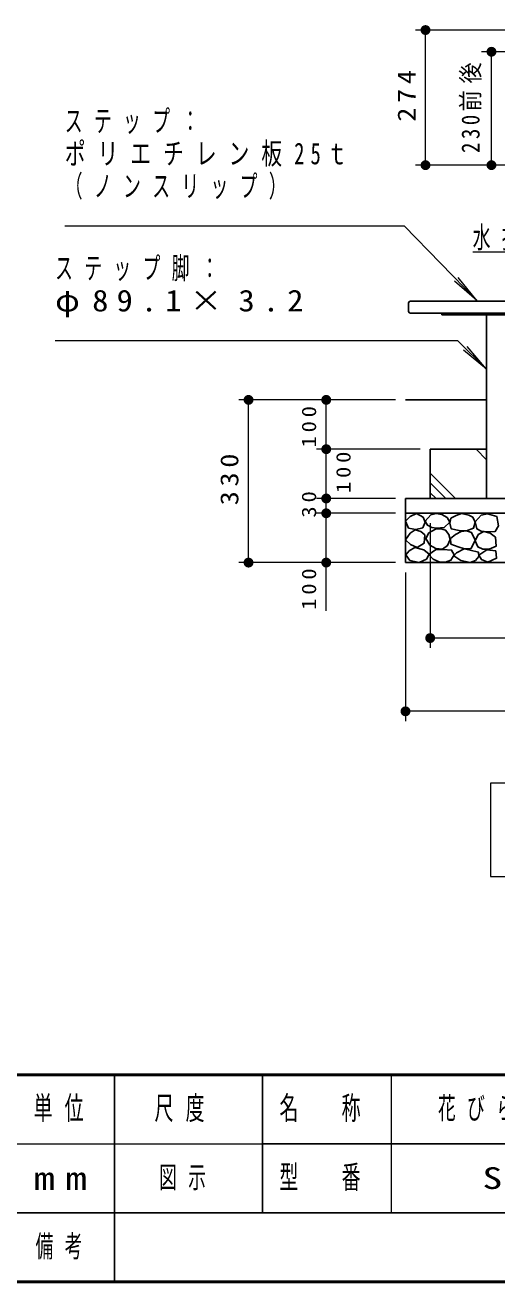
# Model space of a CAD drawing. Units: millimetres on the paper, scale 1:20. Extents: x -385 to 0, y 0 to 267.
# Drawn here: x -211.5 to -163.8, y 0 to 127.4 of the extents above; entities that cross this region are included whole.
import ezdxf

# ---------------------------------------------------------------- set-up
doc = ezdxf.new("R2010")
doc.units = ezdxf.units.MM
doc.layers.add('LY_1', color=7, linetype='Continuous', lineweight=13)
doc.styles.add('ＭＳ ゴシック', font='')
doc.styles.get('ＭＳ ゴシック').set_extended_font_data('MS Gothic')

# ---------------------------------------------------------------- blocks, each defined once
blk = doc.blocks.new('filled_dot')
at = {"color": 0, "linetype": 'Continuous', "lineweight": -2, "const_width": 1.25}
blk.add_lwpolyline([(-0.625, 0, 1), (0.625, 0, 1)], format="xyb", close=True, dxfattribs=at)

msp = doc.modelspace()

# ---------------------------------------------------------------- linework, layer by layer
at = {"layer": 'LY_1'}
for p, q in [((-161.169, 126.937), (-172.01, 126.937)), ((-171.01, 113.237), (-171.01, 126.937)), ((-150.801, 124.737), (-165.33, 124.737)), ((-164.33, 113.237), (-164.33, 124.737)), ((-165.33, 113.237), (-172.01, 113.237)), ((-137.984, 113.237), (-165.33, 113.237)), ((-207.535, 107.073), (-173.184, 107.073)), ((-173.184, 107.073), (-165.8, 99.528)), ((-166.232, 104.44), (-154.065, 104.44)), ((-165.8, 99.528), (-168.077, 101.481)), ((-165.8, 99.528), (-167.703, 101.847)), ((-208.513, 95.457), (-167.781, 95.457)), ((-167.781, 95.457), (-164.829, 92.564)), ((-164.829, 92.564), (-167.146, 94.469)), ((-164.829, 92.564), (-166.78, 94.843)), ((-174.036, 89.437), (-189.929, 89.437)), ((-188.929, 72.937), (-188.929, 89.437)), ((-181.061, 84.437), (-181.061, 89.437)), ((-171.536, 84.437), (-182.061, 84.437)), ((-181.061, 79.437), (-181.061, 84.437)), ((-165.896, 84.437), (-164.829, 83.37)), ((-164.906, 84.437), (-164.829, 84.36)), ((-170.536, 82.007), (-167.967, 79.437)), ((-170.536, 81.017), (-168.957, 79.437)), ((-174.036, 79.437), (-182.061, 79.437)), ((-181.061, 77.937), (-181.061, 79.437)), ((-170.536, 80.027), (-169.947, 79.437)), ((-174.036, 77.937), (-182.061, 77.937)), ((-181.061, 68.041), (-181.061, 77.937)), ((-170.536, 76.937), (-170.536, 64.285)), ((-174.036, 72.937), (-189.929, 72.937)), ((-173.036, 71.937), (-173.036, 56.854)), ((-105.536, 65.285), (-170.536, 65.285)), ((-103.036, 57.854), (-173.036, 57.854)), ((-164.436, 50.57), (-164.436, 41.103)), ((-111.636, 50.57), (-164.436, 50.57)), ((-164.436, 41.103), (-111.636, 41.103)), ((-174.5, 21), (-174.5, 7)), ((-242.5, 14), (-187.5, 14))]:
    msp.add_line(p, q, dxfattribs=at)
at = {"layer": 'LY_1', "lineweight": 25}
for p, q in [((-143.444, 99.437), (-172.569, 99.437)), ((-172.719, 99.287), (-172.719, 98.387)), ((-143.444, 98.237), (-172.569, 98.237)), ((-169.351, 98.077), (-169.351, 98.237)), ((-145.851, 98.077), (-169.351, 98.077)), ((-164.829, 79.437), (-164.829, 98.077)), ((-164.829, 89.437), (-173.036, 89.437)), ((-164.829, 84.437), (-170.536, 84.437)), ((-170.536, 79.437), (-170.536, 84.437)), ((-103.036, 79.437), (-173.036, 79.437)), ((-173.036, 72.937), (-173.036, 79.437)), ((-103.036, 77.937), (-173.036, 77.937)), ((-103.036, 72.937), (-173.036, 72.937)), ((-202.5, 21), (-202.5, 7)), ((-187.5, 21), (-187.5, 7)), ((-187.5, 14), (-70, 14)), ((-242.5, 7), (0, 7)), ((-202.5, 7), (-202.5, 0))]:
    msp.add_line(p, q, dxfattribs=at)
at = {"layer": 'LY_1', "lineweight": 50}
for p, q in [((-385, 21), (0, 21)), ((-385, 0), (0, 0))]:
    msp.add_line(p, q, dxfattribs=at)
at = {"layer": 'LY_1', "lineweight": 25}
for points in [[(-171.914, 77.907), (-172.548, 77.606), (-173.023, 77.131), (-172.722, 76.434), (-171.993, 76.291), (-171.296, 76.45), (-171.043, 77.036), (-171.233, 77.543)], [(-169.943, 77.912), (-170.47, 77.777), (-171.051, 77.142), (-170.821, 76.723), (-170.364, 76.485), (-169.848, 76.412), (-169.105, 76.479), (-168.537, 77.02), (-168.821, 77.52), (-169.354, 77.83)], [(-167.352, 77.922), (-167.889, 77.698), (-168.435, 77.43), (-168.551, 76.929), (-168.417, 76.365), (-167.593, 76.204), (-166.869, 76.159), (-166.144, 76.419), (-165.991, 77.027), (-166.224, 77.537), (-166.627, 77.761)], [(-164.732, 77.896), (-165.362, 77.735), (-165.993, 77.067), (-165.807, 76.35), (-165.367, 76.134), (-164.806, 76.066), (-163.941, 76.091), (-163.607, 76.659), (-163.792, 77.624)], [(-172.041, 76.26), (-172.579, 75.911), (-173.023, 75.23), (-172.516, 74.771), (-171.851, 74.454), (-171.154, 74.897), (-171.074, 75.737), (-171.482, 76.099)], [(-170.578, 74.695), (-169.957, 74.35), (-169.281, 74.303), (-168.767, 74.665), (-168.524, 75.263), (-168.635, 75.8), (-168.983, 76.209), (-169.449, 76.374), (-169.983, 76.317), (-170.673, 75.948), (-170.97, 75.371)], [(-167.402, 76.091), (-167.956, 75.794), (-168.483, 75.375), (-168.429, 74.821), (-167.686, 74.551), (-167.051, 74.335), (-166.402, 74.362), (-165.996, 75.227), (-166.348, 75.983), (-166.851, 76.148)], [(-165.118, 76.084), (-165.662, 75.775), (-165.996, 75.157), (-165.724, 74.539), (-165.199, 74.29), (-164.562, 74.291), (-163.87, 74.588), (-163.931, 75.515), (-164.454, 75.937)], [(-172.082, 74.463), (-172.65, 74.144), (-172.988, 73.721), (-172.585, 73.155), (-171.642, 72.952), (-170.926, 73.271), (-170.653, 73.776), (-171.192, 74.232)], [(-169.227, 74.256), (-170.01, 74.215), (-170.673, 73.742), (-170.24, 73.283), (-169.551, 72.972), (-168.986, 72.964), (-168.443, 73.188), (-168.105, 73.715), (-168.362, 74.202)], [(-167.111, 74.348), (-167.882, 73.929), (-168.125, 73.631), (-167.436, 73.145), (-166.489, 72.956), (-165.96, 73.139), (-165.611, 73.564), (-165.638, 73.983), (-166.503, 74.212)], [(-164.789, 74.239), (-165.593, 73.683), (-165.335, 73.239), (-164.69, 72.966), (-163.812, 73.374), (-163.899, 74.116)]]:
    msp.add_lwpolyline(points, close=True, dxfattribs=at)
for centre, start, end in [((-172.569, 99.287), 90, 180), ((-172.569, 98.387), 180, 270)]:
    msp.add_arc(centre, 0.15, start, end, dxfattribs=at)

# ---------------------------------------------------------------- block references
at = {"layer": 'LY_1', "xscale": 0.4, "yscale": 0.4}
for p, rotation in [((-171.01, 126.937), 270), ((-164.33, 124.737), 270), ((-171.01, 113.237), 90), ((-164.33, 113.237), 90), ((-188.929, 89.437), 270), ((-181.061, 89.437), 270), ((-181.061, 84.437), 270), ((-181.061, 84.437), 90), ((-181.061, 79.437), 270), ((-181.061, 79.437), 90), ((-181.061, 77.937), 270), ((-181.061, 77.937), 90), ((-188.929, 72.937), 90), ((-181.061, 72.937), 90)]:
    msp.add_blockref('filled_dot', p, dxfattribs=dict(at, rotation=rotation))
for p in [(-170.536, 65.285), (-173.036, 57.854)]:
    msp.add_blockref('filled_dot', p, dxfattribs=at)

# ---------------------------------------------------------------- texts
at = {"layer": 'LY_1', "rotation": 90, "style": 'ＭＳ ゴシック'}
for s, insert, char_height, attachment_point in [('\\T1.33;\\W1.15;274', (-172.01, 120.504), 1.833, 8), ('\\T1.33;\\W0.85;230前後', (-165.33, 119.412), 1.833, 8), ('\\T1.33;\\W1.15;100', (-182.061, 86.901), 1.466, 8), ('\\T1.33;\\W1.15;330', (-189.929, 81.602), 1.833, 8), ('\\T1.33;\\W1.15;100', (-180.061, 82.28), 1.466, 2), ('\\T1.34;\\W1.15;30', (-182.061, 79.029), 1.466, 8), ('\\T1.33;\\W1.15;100', (-182.061, 70.441), 1.466, 8)]:
    msp.add_mtext(s, dxfattribs=dict(at, insert=insert, char_height=char_height, attachment_point=attachment_point))
at = {"layer": 'LY_1', "style": 'ＭＳ ゴシック'}
for s, insert, char_height, attachment_point in [('\\T1.64;\\W0.6;ステップ：', (-207.535, 118.823), 2.199, 1), ('\\T1.58;\\W0.7;ポリエチレン板25ｔ', (-207.535, 115.523), 2.199, 1), ('\\T1.64;\\W0.6;（ノンスリップ）', (-207.535, 112.223), 2.199, 1), ('\\T1.64;\\W0.6;水抜き穴', (-166.232, 104.59), 2.199, 7), ('\\T1.64;\\W0.6;ステップ脚：', (-208.513, 103.907), 2.199, 1), ('\\T1.5;\\W1.1;φ89.1×3.2', (-208.513, 100.607), 2.199, 1), ('\\T1.64;\\W0.6;単位', (-210.7, 17.5), 2.346, 4), ('\\T1.64;\\W0.6;尺度', (-198.45, 17.5), 2.346, 4), ('\\T1.64;\\W0.6;名\u3000称', (-185.8, 17.5), 2.346, 4), ('\\T1.64;\\W0.6;花びらサンドテーブル', (-169.75, 17.5), 2.199, 4), ('\\T1.64;\\W0.6;図示', (-198, 10.5), 2.199, 4), ('\\T1.64;\\W0.6;型\u3000番', (-185.8, 10.5), 2.346, 4), ('\\T1.5;\\W1.35;SNB-T01', (-165.25, 10.5), 2.199, 4), ('\\T1.5;\\W1.35;mm', (-210.7, 10.5), 2.346, 4), ('\\T1.64;\\W0.6;備考', (-210.5, 3.5), 2.199, 4)]:
    msp.add_mtext(s, dxfattribs=dict(at, insert=insert, char_height=char_height, attachment_point=attachment_point))

doc.saveas('drawing.dxf')
